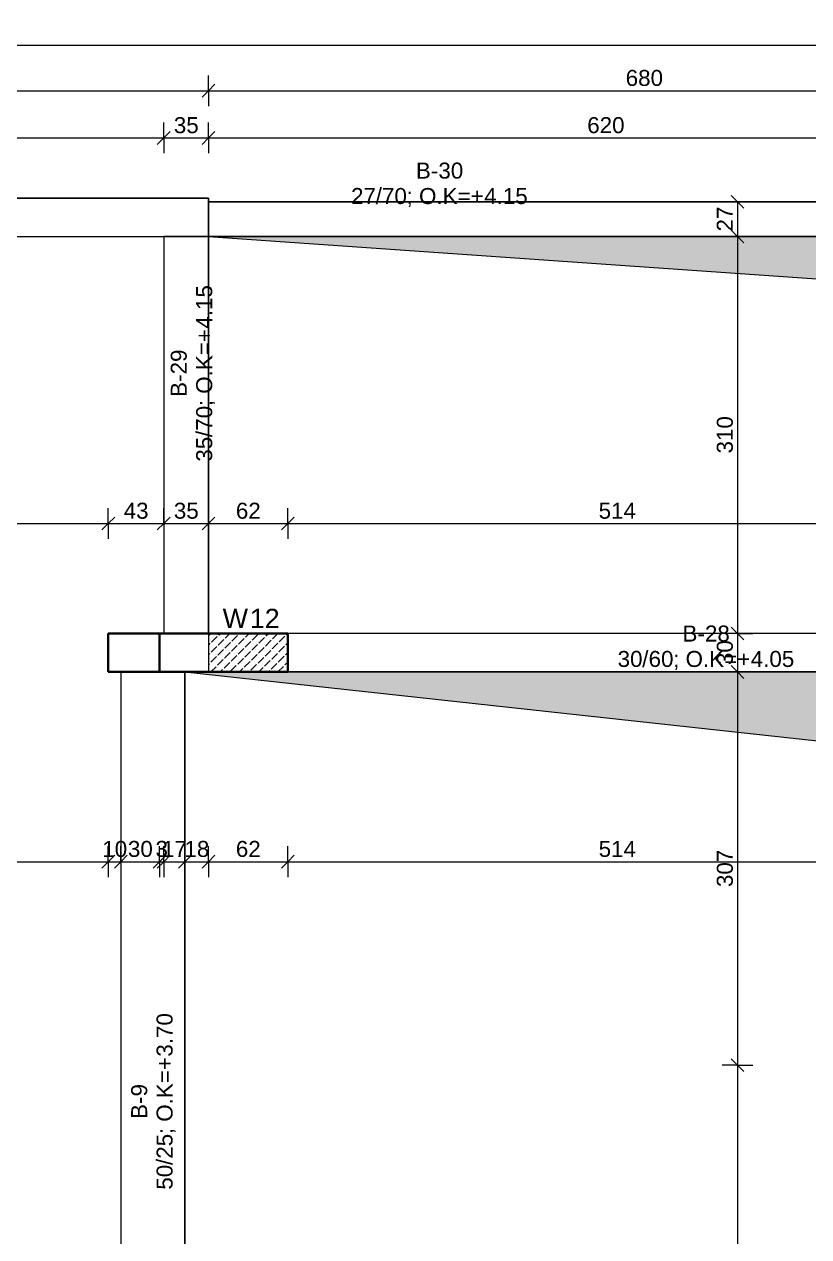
# Model space of a CAD drawing. Header units: centimetres. Extents: x 43 to 2252, y 95 to 1890.
# Drawn here: x 1049 to 1661, y 944 to 1890 of the extents above; entities that cross this region are included whole.
import ezdxf

# ---------------------------------------------------------------- set-up
doc = ezdxf.new("R2010")
doc.units = ezdxf.units.CM
doc.linetypes.add('Beton Ole', pattern=[0.3, 0.15, -0.15])
for name, color, linetype, lineweight in [('Dimensions', 130, 'Continuous', 9), ('Dimensions-50', 130, 'Continuous', 9), ('IfcAnnotation', 7, 'Continuous', 18), ('IfcBuildingElementProxy', 7, 'Continuous', 18), ('IfcSlab', 7, 'Continuous', 18), ('IfcWall', 7, 'Continuous', 25), ('Structural Framing Tags', 130, 'Continuous', 9), ('Wall Tags', 130, 'Continuous', 9)]:
    doc.layers.add(name, color=color, linetype=linetype, lineweight=lineweight)
doc.styles.add('Arial', font='arial.ttf', dxfattribs={"height": 12.5})
doc.styles.add('Arial_1', font='arial.ttf', dxfattribs={"height": 15})
doc.dimstyles.new('Deng_-_2mm_Arial_2', dxfattribs={"dimscale": 30.48, "dimtxt": 12.753242, "dimasz": 0.328084, "dimexe": 0.393701, "dimexo": 0.0625, "dimgap": 0, "dimtad": 1, "dimdec": 0, "dimzin": 0, "dimdsep": 46, "dimtxsty": 'Arial', "dimblk1": 'OBLIQUE', "dimblk2": 'OBLIQUE', "dimsah": 1, "dimcen": 0.09, "dimazin": 0, "dimtfac": 1, "dimtdec": 4, "dimtix": 1, "dimtmove": 0, "dimatfit": 3, "dimfxl": 0.393701, "dimfxlon": 1, "dimtvp": 1, "dimtolj": 1, "dimtzin": 0, "dimarcsym": 2})

# ---------------------------------------------------------------- blocks, each defined once
blk = doc.blocks.new('M_Concrete-Rectangular Beam1 - 30_70-9004082-K-31')
at = {"layer": 'IfcBuildingElementProxy'}
for p, q in [((-126.54, 15), (-126.54, -15)), ((-126.54, -15), (-126.54, 15)), ((-96.54, 15), (-126.54, 15)), ((-126.54, 15), (895.56, 15)), ((895.56, 15), (-96.54, 15)), ((895.56, 15), (895.56, 12)), ((895.56, -15), (895.56, 15)), ((895.56, 12), (895.56, -15)), ((-126.54, -15), (-96.54, -15)), ((-126.54, -15), (-52.53, -15)), ((-96.54, -15), (-52.53, -15)), ((-2.53, -15), (544.21, -15)), ((-2.53, -15), (544.21, -15)), ((579.21, -15), (860.56, -15)), ((579.21, -15), (895.56, -15)), ((860.56, -15), (895.56, -15))]:
    blk.add_line(p, q, dxfattribs=at)
at = {"layer": 'IfcBuildingElementProxy', "color": 252}
for p, q in [((-52.53, -15), (-2.53, -15)), ((-52.53, -15), (-2.53, -15)), ((544.21, -15), (579.21, -15)), ((544.21, -15), (579.21, -15))]:
    blk.add_line(p, q, dxfattribs=at)
blk = doc.blocks.new('M_Concrete-Rectangular Beam1 - 35_70-8937602-K-31')
at = {"layer": 'IfcBuildingElementProxy'}
for p, q in [((-133.85, 17.5), (-133.85, -17.5)), ((-133.85, -17.5), (-133.85, 17.5)), ((176.15, 17.5), (-133.85, 17.5)), ((-133.85, 17.5), (176.15, 17.5)), ((-133.85, -17.5), (176.15, -17.5)), ((-133.85, -17.5), (176.15, -17.5))]:
    blk.add_line(p, q, dxfattribs=at)
at = {"layer": 'IfcBuildingElementProxy', "color": 43}
for p, q in [((176.15, 17.5), (176.15, -17.5)), ((176.15, -17.5), (176.15, 17.5))]:
    blk.add_line(p, q, dxfattribs=at)
blk = doc.blocks.new('M_Concrete-Rectangular Beam1 - 27_70-8939166-K-31')
at = {"layer": 'IfcBuildingElementProxy'}
for p, q in [((-238.5, 13.5), (-238.5, -13.5)), ((-238.5, -13.5), (-238.5, 13.5)), ((381.29, 13.5), (-238.5, 13.5)), ((-238.5, 13.5), (381.29, 13.5)), ((381.29, 13.5), (381.29, -13.5)), ((381.29, -13.5), (381.29, 13.5)), ((-238.5, -13.5), (381.29, -13.5)), ((-238.5, -13.5), (381.29, -13.5))]:
    blk.add_line(p, q, dxfattribs=at)
blk = doc.blocks.new('DIMBLOCK4-K-31')
at = {"layer": 'Dimensions-50', "transparency": 16777216}
for p, q in [((294.72, 1801.6), (294.72, 1813.6)), ((1157.81, 1801.6), (1157.81, 1813.6)), ((294.72, 1801.6), (289.72, 1796.6)), ((294.72, 1801.6), (299.72, 1806.6)), ((294.72, 1801.6), (1157.81, 1801.6)), ((294.72, 1801.6), (294.72, 1789.6)), ((1157.81, 1801.6), (1152.81, 1796.6)), ((1157.81, 1801.6), (1162.81, 1806.6)), ((1157.81, 1801.6), (1157.81, 1789.6))]:
    blk.add_line(p, q, dxfattribs=at)
at = {"layer": 'Dimensions-50', "color": 0, "transparency": 16777216, "insert": (711.84, 1817.83), "char_height": 12.5, "width": 34.6103, "attachment_point": 1, "line_spacing_factor": 0.941778, "style": 'Arial'}
blk.add_mtext('863', dxfattribs=at)
blk = doc.blocks.new('_Oblique')
at = {"color": 0, "linetype": 'ByBlock', "lineweight": -2}
blk.add_line((-0.5, -0.5), (0.5, 0.5), dxfattribs=at)
blk = doc.blocks.new('DIMBLOCK5-K-31')
at = {"layer": 'Dimensions-50', "transparency": 16777216}
for p, q in [((1157.81, 1801.6), (1157.81, 1813.6)), ((1192.81, 1801.6), (1192.81, 1813.6)), ((1157.81, 1801.6), (1152.81, 1796.6)), ((1157.81, 1801.6), (1162.81, 1806.6)), ((1157.81, 1801.6), (1192.81, 1801.6)), ((1157.81, 1801.6), (1157.81, 1789.6)), ((1192.81, 1801.6), (1187.81, 1796.6)), ((1192.81, 1801.6), (1197.81, 1806.6)), ((1192.81, 1801.6), (1192.81, 1789.6))]:
    blk.add_line(p, q, dxfattribs=at)
at = {"layer": 'Dimensions-50', "color": 0, "transparency": 16777216, "insert": (1165.7, 1817.83), "char_height": 12.5, "width": 23.0736, "attachment_point": 1, "line_spacing_factor": 0.941778, "style": 'Arial'}
blk.add_mtext('35', dxfattribs=at)
blk = doc.blocks.new('DIMBLOCK6-K-31')
at = {"layer": 'Dimensions-50', "transparency": 16777216}
for p, q in [((1192.81, 1801.6), (1192.81, 1813.6)), ((1812.6, 1801.6), (1812.6, 1813.6)), ((1192.81, 1801.6), (1187.81, 1796.6)), ((1192.81, 1801.6), (1197.81, 1806.6)), ((1192.81, 1801.6), (1812.6, 1801.6)), ((1192.81, 1801.6), (1192.81, 1789.6)), ((1812.6, 1801.6), (1807.6, 1796.6)), ((1812.6, 1801.6), (1817.6, 1806.6)), ((1812.6, 1801.6), (1812.6, 1789.6))]:
    blk.add_line(p, q, dxfattribs=at)
at = {"layer": 'Dimensions-50', "color": 0, "transparency": 16777216, "insert": (1488.28, 1817.83), "char_height": 12.5, "width": 34.6103, "attachment_point": 1, "line_spacing_factor": 0.941778, "style": 'Arial'}
blk.add_mtext('620', dxfattribs=at)
blk = doc.blocks.new('DIMBLOCK8-K-31')
at = {"layer": 'Dimensions-50', "transparency": 16777216}
for p, q in [((170.7, 1838.47), (170.7, 1850.47)), ((1192.81, 1838.47), (1192.81, 1850.47)), ((170.7, 1838.47), (165.7, 1833.47)), ((170.7, 1838.47), (175.7, 1843.47)), ((170.7, 1838.47), (1192.81, 1838.47)), ((170.7, 1838.47), (170.7, 1826.47)), ((1192.81, 1838.47), (1187.81, 1833.47)), ((1192.81, 1838.47), (1197.81, 1843.47)), ((1192.81, 1838.47), (1192.81, 1826.47))]:
    blk.add_line(p, q, dxfattribs=at)
at = {"layer": 'Dimensions-50', "color": 0, "transparency": 16777216, "insert": (662.53, 1854.7), "char_height": 12.5, "width": 46.1471, "attachment_point": 1, "line_spacing_factor": 0.941778, "style": 'Arial'}
blk.add_mtext('1022', dxfattribs=at)
blk = doc.blocks.new('DIMBLOCK9-K-31')
at = {"layer": 'Dimensions-50', "transparency": 16777216}
for p, q in [((1192.81, 1838.47), (1192.81, 1850.47)), ((1872.6, 1838.47), (1872.6, 1850.47)), ((1192.81, 1838.47), (1187.81, 1833.47)), ((1192.81, 1838.47), (1197.81, 1843.47)), ((1192.81, 1838.47), (1872.6, 1838.47)), ((1192.81, 1838.47), (1192.81, 1826.47)), ((1872.6, 1838.47), (1867.6, 1833.47)), ((1872.6, 1838.47), (1877.6, 1843.47)), ((1872.6, 1838.47), (1872.6, 1826.47))]:
    blk.add_line(p, q, dxfattribs=at)
at = {"layer": 'Dimensions-50', "color": 0, "transparency": 16777216, "insert": (1518.28, 1854.7), "char_height": 12.5, "width": 34.6103, "attachment_point": 1, "line_spacing_factor": 0.941778, "style": 'Arial'}
blk.add_mtext('680', dxfattribs=at)
blk = doc.blocks.new('DIMBLOCK10-K-31')
at = {"layer": 'Dimensions-50', "transparency": 16777216}
for p, q in [((170.7, 1873.95), (170.7, 1885.95)), ((1872.6, 1873.95), (1872.6, 1885.95)), ((170.7, 1873.95), (175.7, 1878.95)), ((1872.6, 1873.95), (1877.6, 1878.95)), ((170.7, 1873.95), (165.7, 1868.95)), ((170.7, 1873.95), (1872.6, 1873.95)), ((170.7, 1873.95), (170.7, 1861.95)), ((1872.6, 1873.95), (1867.6, 1868.95)), ((1872.6, 1873.95), (1872.6, 1861.95))]:
    blk.add_line(p, q, dxfattribs=at)
at = {"layer": 'Dimensions-50', "color": 0, "transparency": 16777216, "insert": (1002.42, 1890.17), "char_height": 12.5, "width": 46.1471, "attachment_point": 1, "line_spacing_factor": 0.941778, "style": 'Arial'}
blk.add_mtext('1702', dxfattribs=at)
blk = doc.blocks.new('DIMBLOCK91-K-31')
at = {"layer": 'Dimensions-50', "transparency": 16777216}
for p, q in [((513.25, 1500.6), (513.25, 1512.6)), ((513.25, 1500.6), (518.25, 1505.6)), ((1114.57, 1500.6), (1114.57, 1512.6)), ((1114.57, 1500.6), (1119.57, 1505.6)), ((513.25, 1500.6), (508.25, 1495.6)), ((513.25, 1500.6), (1114.57, 1500.6)), ((513.25, 1500.6), (513.25, 1488.6)), ((1114.57, 1500.6), (1109.57, 1495.6)), ((1114.57, 1500.6), (1114.57, 1488.6))]:
    blk.add_line(p, q, dxfattribs=at)
at = {"layer": 'Dimensions-50', "color": 0, "transparency": 16777216, "insert": (799.49, 1516.83), "char_height": 12.5, "width": 34.6103, "attachment_point": 1, "line_spacing_factor": 0.941778, "style": 'Arial'}
blk.add_mtext('601', dxfattribs=at)
blk = doc.blocks.new('DIMBLOCK92-K-31')
at = {"layer": 'Dimensions-50', "transparency": 16777216}
for p, q in [((1114.57, 1500.6), (1114.57, 1512.6)), ((1114.57, 1500.6), (1119.57, 1505.6)), ((1157.81, 1500.6), (1157.81, 1512.6)), ((1157.81, 1500.6), (1162.81, 1505.6)), ((1114.57, 1500.6), (1109.57, 1495.6)), ((1114.57, 1500.6), (1157.81, 1500.6)), ((1114.57, 1500.6), (1114.57, 1488.6)), ((1157.81, 1500.6), (1152.81, 1495.6)), ((1157.81, 1500.6), (1157.81, 1488.6))]:
    blk.add_line(p, q, dxfattribs=at)
at = {"layer": 'Dimensions-50', "color": 0, "transparency": 16777216, "insert": (1126.57, 1516.83), "char_height": 12.5, "width": 23.0736, "attachment_point": 1, "line_spacing_factor": 0.941778, "style": 'Arial'}
blk.add_mtext('43', dxfattribs=at)
blk = doc.blocks.new('DIMBLOCK93-K-31')
at = {"layer": 'Dimensions-50', "transparency": 16777216}
for p, q in [((1157.81, 1500.6), (1157.81, 1512.6)), ((1157.81, 1500.6), (1162.81, 1505.6)), ((1192.81, 1500.6), (1192.81, 1512.6)), ((1192.81, 1500.6), (1197.81, 1505.6)), ((1157.81, 1500.6), (1152.81, 1495.6)), ((1157.81, 1500.6), (1192.81, 1500.6)), ((1157.81, 1500.6), (1157.81, 1488.6)), ((1192.81, 1500.6), (1187.81, 1495.6)), ((1192.81, 1500.6), (1192.81, 1488.6))]:
    blk.add_line(p, q, dxfattribs=at)
at = {"layer": 'Dimensions-50', "color": 0, "transparency": 16777216, "insert": (1165.7, 1516.83), "char_height": 12.5, "width": 23.0736, "attachment_point": 1, "line_spacing_factor": 0.941778, "style": 'Arial'}
blk.add_mtext('35', dxfattribs=at)
blk = doc.blocks.new('DIMBLOCK94-K-31')
at = {"layer": 'Dimensions-50', "transparency": 16777216}
for p, q in [((1192.81, 1500.6), (1192.81, 1512.6)), ((1192.81, 1500.6), (1197.81, 1505.6)), ((1254.6, 1500.6), (1254.6, 1512.6)), ((1254.6, 1500.6), (1259.6, 1505.6)), ((1192.81, 1500.6), (1187.81, 1495.6)), ((1192.81, 1500.6), (1254.6, 1500.6)), ((1192.81, 1500.6), (1192.81, 1488.6)), ((1254.6, 1500.6), (1249.6, 1495.6)), ((1254.6, 1500.6), (1254.6, 1488.6))]:
    blk.add_line(p, q, dxfattribs=at)
at = {"layer": 'Dimensions-50', "color": 0, "transparency": 16777216, "insert": (1214.09, 1516.83), "char_height": 12.5, "width": 23.0736, "attachment_point": 1, "line_spacing_factor": 0.941778, "style": 'Arial'}
blk.add_mtext('62', dxfattribs=at)
blk = doc.blocks.new('DIMBLOCK95-K-31')
at = {"layer": 'Dimensions-50', "transparency": 16777216}
for p, q in [((1254.6, 1500.6), (1254.6, 1512.6)), ((1254.6, 1500.6), (1259.6, 1505.6)), ((1768.6, 1500.6), (1768.6, 1512.6)), ((1768.6, 1500.6), (1773.6, 1505.6)), ((1254.6, 1500.6), (1249.6, 1495.6)), ((1254.6, 1500.6), (1768.6, 1500.6)), ((1254.6, 1500.6), (1254.6, 1488.6)), ((1768.6, 1500.6), (1763.6, 1495.6)), ((1768.6, 1500.6), (1768.6, 1488.6))]:
    blk.add_line(p, q, dxfattribs=at)
at = {"layer": 'Dimensions-50', "color": 0, "transparency": 16777216, "insert": (1497.18, 1516.83), "char_height": 12.5, "width": 34.6103, "attachment_point": 1, "line_spacing_factor": 0.941778, "style": 'Arial'}
blk.add_mtext('514', dxfattribs=at)
blk = doc.blocks.new('DIMBLOCK104-K-31')
at = {"layer": 'Dimensions-50', "transparency": 16777216}
for p, q in [((717.33, 1236.57), (717.33, 1248.57)), ((717.33, 1236.57), (722.33, 1241.57)), ((1114.57, 1236.57), (1114.57, 1248.57)), ((1114.57, 1236.57), (1119.57, 1241.57)), ((717.33, 1236.57), (712.33, 1231.57)), ((717.33, 1236.57), (1114.57, 1236.57)), ((717.33, 1236.57), (717.33, 1224.57)), ((1114.57, 1236.57), (1109.57, 1231.57)), ((1114.57, 1236.57), (1114.57, 1224.57))]:
    blk.add_line(p, q, dxfattribs=at)
at = {"layer": 'Dimensions-50', "color": 0, "transparency": 16777216, "insert": (901.53, 1252.8), "char_height": 12.5, "width": 34.6103, "attachment_point": 1, "line_spacing_factor": 0.941778, "style": 'Arial'}
blk.add_mtext('397', dxfattribs=at)
blk = doc.blocks.new('DIMBLOCK105-K-31')
at = {"layer": 'Dimensions-50', "transparency": 16777216}
for p, q in [((1114.57, 1236.57), (1114.57, 1248.57)), ((1114.57, 1236.57), (1119.57, 1241.57)), ((1124.35, 1236.57), (1124.35, 1248.57)), ((1124.35, 1236.57), (1129.35, 1241.57)), ((1114.57, 1236.57), (1109.57, 1231.57)), ((1114.57, 1236.57), (1124.35, 1236.57)), ((1114.57, 1236.57), (1114.57, 1224.57)), ((1124.35, 1236.57), (1119.35, 1231.57)), ((1124.35, 1236.57), (1124.35, 1224.57))]:
    blk.add_line(p, q, dxfattribs=at)
at = {"layer": 'Dimensions-50', "color": 0, "transparency": 16777216, "insert": (1109.84, 1252.8), "char_height": 12.5, "width": 23.0736, "attachment_point": 1, "line_spacing_factor": 0.941778, "style": 'Arial'}
blk.add_mtext('10', dxfattribs=at)
blk = doc.blocks.new('DIMBLOCK106-K-31')
at = {"layer": 'Dimensions-50', "transparency": 16777216}
for p, q in [((1124.35, 1236.57), (1124.35, 1248.57)), ((1124.35, 1236.57), (1129.35, 1241.57)), ((1154.6, 1236.57), (1154.6, 1248.57)), ((1154.6, 1236.57), (1159.6, 1241.57)), ((1124.35, 1236.57), (1119.35, 1231.57)), ((1124.35, 1236.57), (1154.6, 1236.57)), ((1124.35, 1236.57), (1124.35, 1224.57)), ((1154.6, 1236.57), (1149.6, 1231.57)), ((1154.6, 1236.57), (1154.6, 1224.57))]:
    blk.add_line(p, q, dxfattribs=at)
at = {"layer": 'Dimensions-50', "color": 0, "transparency": 16777216, "insert": (1129.86, 1252.8), "char_height": 12.5, "width": 23.0736, "attachment_point": 1, "line_spacing_factor": 0.941778, "style": 'Arial'}
blk.add_mtext('30', dxfattribs=at)
blk = doc.blocks.new('DIMBLOCK107-K-31')
at = {"layer": 'Dimensions-50', "transparency": 16777216}
for p, q in [((1154.6, 1236.57), (1154.6, 1248.57)), ((1154.6, 1236.57), (1159.6, 1241.57)), ((1157.81, 1236.57), (1157.81, 1248.57)), ((1157.81, 1236.57), (1162.81, 1241.57)), ((1154.6, 1236.57), (1149.6, 1231.57)), ((1157.81, 1236.57), (1152.81, 1231.57)), ((1154.6, 1236.57), (1157.81, 1236.57)), ((1154.6, 1236.57), (1154.6, 1224.57)), ((1157.81, 1236.57), (1157.81, 1224.57))]:
    blk.add_line(p, q, dxfattribs=at)
at = {"layer": 'Dimensions-50', "color": 0, "transparency": 16777216, "insert": (1151.4, 1252.8), "char_height": 12.5, "width": 11.5368, "attachment_point": 1, "line_spacing_factor": 0.941778, "style": 'Arial'}
blk.add_mtext('\\fArial|b0|i0|c177|p34|;3', dxfattribs=at)
blk = doc.blocks.new('DIMBLOCK108-K-31')
at = {"layer": 'Dimensions-50', "transparency": 16777216}
for p, q in [((1157.81, 1236.57), (1157.81, 1248.57)), ((1157.81, 1236.57), (1162.81, 1241.57)), ((1174.35, 1236.57), (1174.35, 1248.57)), ((1174.35, 1236.57), (1179.35, 1241.57)), ((1157.81, 1236.57), (1152.81, 1231.57)), ((1157.81, 1236.57), (1174.35, 1236.57)), ((1157.81, 1236.57), (1157.81, 1224.57)), ((1174.35, 1236.57), (1169.35, 1231.57)), ((1174.35, 1236.57), (1174.35, 1224.57))]:
    blk.add_line(p, q, dxfattribs=at)
at = {"layer": 'Dimensions-50', "color": 0, "transparency": 16777216, "insert": (1156.47, 1252.8), "char_height": 12.5, "width": 23.0736, "attachment_point": 1, "line_spacing_factor": 0.941778, "style": 'Arial'}
blk.add_mtext('17', dxfattribs=at)
blk = doc.blocks.new('DIMBLOCK109-K-31')
at = {"layer": 'Dimensions-50', "transparency": 16777216}
for p, q in [((1174.35, 1236.57), (1174.35, 1248.57)), ((1174.35, 1236.57), (1179.35, 1241.57)), ((1192.81, 1236.57), (1192.81, 1248.57)), ((1192.81, 1236.57), (1197.81, 1241.57)), ((1174.35, 1236.57), (1169.35, 1231.57)), ((1174.35, 1236.57), (1192.81, 1236.57)), ((1174.35, 1236.57), (1174.35, 1224.57)), ((1192.81, 1236.57), (1187.81, 1231.57)), ((1192.81, 1236.57), (1192.81, 1224.57))]:
    blk.add_line(p, q, dxfattribs=at)
at = {"layer": 'Dimensions-50', "color": 0, "transparency": 16777216, "insert": (1173.97, 1252.8), "char_height": 12.5, "width": 23.0736, "attachment_point": 1, "line_spacing_factor": 0.941778, "style": 'Arial'}
blk.add_mtext('18', dxfattribs=at)
blk = doc.blocks.new('DIMBLOCK110-K-31')
at = {"layer": 'Dimensions-50', "transparency": 16777216}
for p, q in [((1192.81, 1236.57), (1192.81, 1248.57)), ((1192.81, 1236.57), (1197.81, 1241.57)), ((1254.6, 1236.57), (1254.6, 1248.57)), ((1254.6, 1236.57), (1259.6, 1241.57)), ((1192.81, 1236.57), (1187.81, 1231.57)), ((1192.81, 1236.57), (1254.6, 1236.57)), ((1192.81, 1236.57), (1192.81, 1224.57)), ((1254.6, 1236.57), (1249.6, 1231.57)), ((1254.6, 1236.57), (1254.6, 1224.57))]:
    blk.add_line(p, q, dxfattribs=at)
at = {"layer": 'Dimensions-50', "color": 0, "transparency": 16777216, "insert": (1214.09, 1252.8), "char_height": 12.5, "width": 23.0736, "attachment_point": 1, "line_spacing_factor": 0.941778, "style": 'Arial'}
blk.add_mtext('62', dxfattribs=at)
blk = doc.blocks.new('DIMBLOCK111-K-31')
at = {"layer": 'Dimensions-50', "transparency": 16777216}
for p, q in [((1254.6, 1236.57), (1254.6, 1248.57)), ((1254.6, 1236.57), (1259.6, 1241.57)), ((1768.6, 1236.57), (1768.6, 1248.57)), ((1768.6, 1236.57), (1773.6, 1241.57)), ((1254.6, 1236.57), (1249.6, 1231.57)), ((1254.6, 1236.57), (1768.6, 1236.57)), ((1254.6, 1236.57), (1254.6, 1224.57)), ((1768.6, 1236.57), (1763.6, 1231.57)), ((1768.6, 1236.57), (1768.6, 1224.57))]:
    blk.add_line(p, q, dxfattribs=at)
at = {"layer": 'Dimensions-50', "color": 0, "transparency": 16777216, "insert": (1497.18, 1252.8), "char_height": 12.5, "width": 34.6103, "attachment_point": 1, "line_spacing_factor": 0.941778, "style": 'Arial'}
blk.add_mtext('514', dxfattribs=at)
blk = doc.blocks.new('DIMBLOCK155-K-31')
at = {"layer": 'Dimensions-50', "transparency": 16777216}
for p, q in [((1605.58, 1751.69), (1593.58, 1751.69)), ((1605.58, 1751.69), (1600.58, 1756.69)), ((1605.58, 1751.69), (1605.58, 1724.69)), ((1605.58, 1751.69), (1610.58, 1746.69)), ((1605.58, 1751.69), (1617.58, 1751.69)), ((1605.58, 1724.69), (1593.58, 1724.69)), ((1605.58, 1724.69), (1600.58, 1729.69)), ((1605.58, 1724.69), (1610.58, 1719.69)), ((1605.58, 1724.69), (1617.58, 1724.69))]:
    blk.add_line(p, q, dxfattribs=at)
at = {"layer": 'Dimensions-50', "color": 0, "transparency": 16777216, "insert": (1589.36, 1728.57), "char_height": 12.5, "width": 23.0736, "attachment_point": 1, "rotation": 90, "line_spacing_factor": 0.941778, "style": 'Arial'}
blk.add_mtext('27', dxfattribs=at)
blk = doc.blocks.new('DIMBLOCK156-K-31')
at = {"layer": 'Dimensions-50', "transparency": 16777216}
for p, q in [((1605.58, 1724.69), (1593.58, 1724.69)), ((1605.58, 1724.69), (1600.58, 1729.69)), ((1605.58, 1724.69), (1605.58, 1414.69)), ((1605.58, 1724.69), (1610.58, 1719.69)), ((1605.58, 1724.69), (1617.58, 1724.69)), ((1605.58, 1414.69), (1593.58, 1414.69)), ((1605.58, 1414.69), (1600.58, 1419.69)), ((1605.58, 1414.69), (1610.58, 1409.69)), ((1605.58, 1414.69), (1617.58, 1414.69))]:
    blk.add_line(p, q, dxfattribs=at)
at = {"layer": 'Dimensions-50', "color": 0, "transparency": 16777216, "insert": (1589.36, 1555.27), "char_height": 12.5, "width": 34.6103, "attachment_point": 1, "rotation": 90, "line_spacing_factor": 0.941778, "style": 'Arial'}
blk.add_mtext('310', dxfattribs=at)
blk = doc.blocks.new('DIMBLOCK157-K-31')
at = {"layer": 'Dimensions-50', "transparency": 16777216}
for p, q in [((1605.58, 1414.69), (1593.58, 1414.69)), ((1605.58, 1414.69), (1600.58, 1419.69)), ((1605.58, 1414.69), (1605.58, 1384.69)), ((1605.58, 1414.69), (1610.58, 1409.69)), ((1605.58, 1414.69), (1617.58, 1414.69)), ((1605.58, 1384.69), (1593.58, 1384.69)), ((1605.58, 1384.69), (1600.58, 1389.69)), ((1605.58, 1384.69), (1610.58, 1379.69)), ((1605.58, 1384.69), (1617.58, 1384.69))]:
    blk.add_line(p, q, dxfattribs=at)
at = {"layer": 'Dimensions-50', "color": 0, "transparency": 16777216, "insert": (1589.36, 1390.07), "char_height": 12.5, "width": 23.0736, "attachment_point": 1, "rotation": 90, "line_spacing_factor": 0.941778, "style": 'Arial'}
blk.add_mtext('30', dxfattribs=at)
blk = doc.blocks.new('DIMBLOCK158-K-31')
at = {"layer": 'Dimensions-50', "transparency": 16777216}
for p, q in [((1605.58, 1384.69), (1593.58, 1384.69)), ((1605.58, 1384.69), (1600.58, 1389.69)), ((1605.58, 1384.69), (1605.58, 1077.69)), ((1605.58, 1384.69), (1610.58, 1379.69)), ((1605.58, 1384.69), (1617.58, 1384.69)), ((1605.58, 1077.69), (1600.58, 1082.69)), ((1605.58, 1077.69), (1593.58, 1077.69)), ((1605.58, 1077.69), (1610.58, 1072.69)), ((1605.58, 1077.69), (1617.58, 1077.69))]:
    blk.add_line(p, q, dxfattribs=at)
at = {"layer": 'Dimensions-50', "color": 0, "transparency": 16777216, "insert": (1589.36, 1216.77), "char_height": 12.5, "width": 34.6103, "attachment_point": 1, "rotation": 90, "line_spacing_factor": 0.941778, "style": 'Arial'}
blk.add_mtext('307', dxfattribs=at)
blk = doc.blocks.new('DIMBLOCK159-K-31')
at = {"layer": 'Dimensions-50', "transparency": 16777216}
for p, q in [((1605.58, 1077.69), (1600.58, 1082.69)), ((1605.58, 1077.69), (1593.58, 1077.69)), ((1605.58, 1077.69), (1605.58, 643.69)), ((1605.58, 1077.69), (1610.58, 1072.69)), ((1605.58, 1077.69), (1617.58, 1077.69)), ((1605.58, 643.69), (1593.58, 643.69)), ((1605.58, 643.69), (1600.58, 648.69)), ((1605.58, 643.69), (1610.58, 638.69)), ((1605.58, 643.69), (1617.58, 643.69))]:
    blk.add_line(p, q, dxfattribs=at)
at = {"layer": 'Dimensions-50', "color": 0, "transparency": 16777216, "insert": (1589.36, 846.27), "char_height": 12.5, "width": 34.6103, "attachment_point": 1, "rotation": 90, "line_spacing_factor": 0.941778, "style": 'Arial'}
blk.add_mtext('434', dxfattribs=at)

msp = doc.modelspace()

# ---------------------------------------------------------------- hatches: boundary and pattern name
at = {"layer": 'IfcAnnotation'}
for points in [[(1812.6, 1414.69), (1812.6, 1724.69), (1192.81, 1724.69), (1763.48, 1684.78), (1768.6, 1656.62)], [(1842.6, 609.69), (1842.6, 1384.69), (1174.35, 1384.69), (1768.6, 1319.91), (1842.5, 610.69)]]:
    msp.add_hatch(color=254, dxfattribs=at).paths.add_polyline_path(points)
at = {"layer": 'IfcWall', "linetype": 'Beton Ole'}
h = msp.add_hatch(dxfattribs=at)
h.set_pattern_fill('FP_1', color=50, style=0, pattern_type=2)
h.set_pattern_definition([(45, (-73.237, -6758.822), (0.3422397, 7.8404), [6.271, -1.524])])
h.paths.add_polyline_path([(1254.6, 1384.69), (1254.6, 1414.69), (1192.81, 1414.69), (1192.81, 1384.69), (1218.09, 1384.69)])

# ---------------------------------------------------------------- linework, layer by layer
at = {"layer": 'IfcAnnotation'}
for p, q in [((1812.6, 1724.69), (1192.81, 1724.69)), ((1192.81, 1724.69), (1763.48, 1684.78)), ((1842.6, 1384.69), (1174.35, 1384.69)), ((1174.35, 1384.69), (1768.6, 1319.91))]:
    msp.add_line(p, q, dxfattribs=at)
at = {"layer": 'IfcBuildingElementProxy'}
for p, q in [((1254.6, 1414.69), (1254.6, 1384.69)), ((1768.6, 1414.69), (1254.6, 1414.69)), ((1768.6, 1414.69), (1254.6, 1414.69)), ((1124.35, 1384.69), (1154.6, 1384.69)), ((1124.35, 1384.69), (1124.35, 675.69)), ((1124.35, 1384.69), (1124.35, 675.69)), ((1154.6, 1384.69), (1174.35, 1384.69)), ((1174.35, 625.69), (1174.35, 1384.69)), ((1174.35, 1384.69), (1174.35, 625.69)), ((1254.6, 1384.69), (1768.6, 1384.69)), ((1768.6, 1384.69), (1254.6, 1384.69))]:
    msp.add_line(p, q, dxfattribs=at)
at = {"layer": 'IfcBuildingElementProxy', "color": 43}
for p, q in [((1254.6, 1384.69), (1254.6, 1414.69)), ((1174.35, 1384.69), (1124.35, 1384.69))]:
    msp.add_line(p, q, dxfattribs=at)
at = {"layer": 'IfcSlab'}
for p, q in [((170.7, 1754.69), (1192.81, 1754.69)), ((1192.81, 1754.69), (1192.81, 1384.69)), ((1174.35, 1384.69), (1174.35, 625.69))]:
    msp.add_line(p, q, dxfattribs=at)
at = {"layer": 'IfcWall', "color": 10, "lineweight": 35}
for p, q in [((1114.57, 1384.69), (1114.57, 1414.69)), ((1114.57, 1414.69), (1254.6, 1414.69)), ((1254.6, 1414.69), (1254.6, 1384.69)), ((1254.6, 1384.69), (1114.57, 1384.69))]:
    msp.add_line(p, q, dxfattribs=at)
at = {"layer": 'IfcWall', "color": 253, "linetype": 'Beton Ole', "lineweight": 35}
for p, q in [((1114.57, 1414.69), (1114.57, 1384.69)), ((1114.57, 1414.69), (1254.6, 1414.69)), ((1154.6, 1384.69), (1154.6, 1414.69)), ((1254.6, 1414.69), (1154.6, 1414.69)), ((1154.6, 1384.69), (1254.6, 1384.69))]:
    msp.add_line(p, q, dxfattribs=at)
at = {"layer": 'IfcWall', "color": 10, "linetype": 'Beton Ole', "lineweight": 35}
for p, q in [((1154.6, 1414.69), (1254.6, 1414.69)), ((1154.6, 1414.69), (1154.6, 1384.69)), ((1254.6, 1414.69), (1254.6, 1384.69)), ((1254.6, 1384.69), (1254.6, 1414.69)), ((1254.6, 1384.69), (1114.57, 1384.69)), ((1154.6, 1384.69), (1254.6, 1384.69))]:
    msp.add_line(p, q, dxfattribs=at)

# ---------------------------------------------------------------- block references
at = {"layer": 'IfcBuildingElementProxy'}
for name, p in [('M_Concrete-Rectangular Beam1 - 30_70-9004082-K-31', (297.25, 1739.69)), ('M_Concrete-Rectangular Beam1 - 27_70-8939166-K-31', (1431.31, 1738.19))]:
    msp.add_blockref(name, p, dxfattribs=at)
at = {"layer": 'IfcBuildingElementProxy', "rotation": 269.9999999999999}
msp.add_blockref('M_Concrete-Rectangular Beam1 - 35_70-8937602-K-31', (1175.31, 1590.84), dxfattribs=at)

# ---------------------------------------------------------------- texts
at = {"layer": 'Structural Framing Tags', "color": 7, "char_height": 12.5, "attachment_point": 1, "style": 'Arial'}
for s, insert, width in [('B-', (1354.59, 1782.35), 21.2447), ('30', (1372.12, 1782.35), 23.2489), ('27', (1303.99, 1762.51), 23.2489), ('\\fArial|b0|i0|c177|p34|;/', (1323.17, 1762.51), 6.0127), ('70', (1328.13, 1762.51), 23.2489), ('; O.K=+', (1347.32, 1762.51), 73.3544), ('4.15', (1407.84, 1762.51), 40.8861), ('B-', (1562.6, 1420.95), 21.2447), ('28', (1580.13, 1420.95), 23.2489), ('30', (1512, 1401.1), 23.2489), ('\\fArial|b0|i0|c177|p34|;/', (1531.18, 1401.1), 6.0127), ('60', (1536.14, 1401.1), 23.2489), ('; O.K=+', (1555.32, 1401.1), 73.3544), ('4.05', (1615.84, 1401.1), 40.8861)]:
    msp.add_mtext(s, dxfattribs=dict(at, insert=insert, width=width))
at = {"layer": 'Structural Framing Tags', "color": 7, "char_height": 12.5, "attachment_point": 1, "rotation": 90, "style": 'Arial'}
for s, insert, width in [('4.15', (1183.11, 1652.72), 40.8861), ('; O.K=+', (1183.11, 1592.19), 73.3544), ('29', (1163.26, 1617), 23.2489), ('B-', (1163.26, 1599.47), 21.2447), ('70', (1183.11, 1573.01), 23.2489), ('\\fArial|b0|i0|c177|p34|;/', (1183.11, 1568.05), 6.0127), ('35', (1183.11, 1548.87), 23.2489), ('3.70', (1152.23, 1084.38), 40.8861), ('; O.K=+', (1152.23, 1023.86), 73.3544), ('\\fArial|b0|i0|c177|p34|;9', (1132.39, 1053.29), 11.6245), ('B-', (1132.39, 1035.76), 21.2447), ('25', (1152.23, 1004.68), 23.2489), ('\\fArial|b0|i0|c177|p34|;/', (1152.23, 999.71), 6.0127), ('50', (1152.23, 980.53), 23.2489)]:
    msp.add_mtext(s, dxfattribs=dict(at, insert=insert, width=width))
at = {"layer": 'Wall Tags', "color": 7, "char_height": 15, "attachment_point": 1, "style": 'Arial_1'}
for s, insert, width in [('\\fArial|b0|i0|c177|p34|;W', (1203.8, 1434.02), 25.654), ('12', (1224.96, 1434.02), 28.8607)]:
    msp.add_mtext(s, dxfattribs=dict(at, insert=insert, width=width))

# ---------------------------------------------------------------- dimensions: what is measured, and where the dimension line sits
at = {"layer": 'Dimensions'}
for base, p1, p2, override, picture, middle in [((1872.6, 1873.95), (170.7, 1861.95), (1872.6, 1861.95), {"dimpost": '<>', "dimfxl": 1701.897614}, 'DIMBLOCK10-K-31', (1021.65, 1880.33)), ((1192.81, 1838.47), (170.7, 1826.47), (1192.81, 1826.47), {"dimpost": '<>', "dimfxl": 1022.105674}, 'DIMBLOCK8-K-31', (681.76, 1844.85)), ((1872.6, 1838.47), (1192.81, 1826.47), (1872.6, 1826.47), {"dimpost": '<>', "dimfxl": 679.79194}, 'DIMBLOCK9-K-31', (1532.71, 1844.85)), ((1157.81, 1801.6), (294.72, 1789.6), (1157.81, 1789.6), {"dimpost": '<>', "dimfxl": 863.091947}, 'DIMBLOCK4-K-31', (726.26, 1807.99)), ((1192.81, 1801.6), (1157.81, 1789.6), (1192.81, 1789.6), {"dimpost": '<>', "dimfxl": 35}, 'DIMBLOCK5-K-31', (1175.31, 1807.99)), ((1812.6, 1801.6), (1192.81, 1789.6), (1812.6, 1789.6), {"dimpost": '<>', "dimfxl": 619.79194}, 'DIMBLOCK6-K-31', (1502.71, 1807.98)), ((1114.57, 1500.6), (513.25, 1488.6), (1114.57, 1488.6), {"dimpost": '<>', "dimfxl": 601.315773}, 'DIMBLOCK91-K-31', (813.91, 1506.99)), ((1157.81, 1500.6), (1114.57, 1488.6), (1157.81, 1512.6), {"dimpost": '<>', "dimfxl": 49.455542}, 'DIMBLOCK92-K-31', (1136.19, 1506.99)), ((1192.81, 1500.6), (1157.81, 1512.6), (1192.81, 1512.6), {"dimpost": '<>', "dimfxl": 35}, 'DIMBLOCK93-K-31', (1175.31, 1506.99)), ((1254.6, 1500.6), (1192.81, 1512.6), (1254.6, 1488.6), {"dimpost": '<>', "dimfxl": 66.289093}, 'DIMBLOCK94-K-31', (1223.71, 1506.99)), ((1768.6, 1500.6), (1254.6, 1488.6), (1768.6, 1488.6), {"dimpost": '<>', "dimfxl": 514}, 'DIMBLOCK95-K-31', (1511.6, 1506.99)), ((1114.57, 1236.57), (717.33, 1224.57), (1114.57, 1248.57), {"dimpost": '<>', "dimfxl": 397.962772}, 'DIMBLOCK104-K-31', (915.95, 1242.96)), ((1124.35, 1236.57), (1114.57, 1248.57), (1124.35, 1248.57), {"dimpost": '<>', "dimfxl": 9.78149}, 'DIMBLOCK105-K-31', (1119.46, 1242.95)), ((1154.6, 1236.57), (1124.35, 1248.57), (1154.6, 1248.57), {"dimpost": '<>', "dimfxl": 30.253916}, 'DIMBLOCK106-K-31', (1139.48, 1242.96)), ((1157.81, 1236.57), (1154.6, 1248.57), (1157.81, 1248.57), {"dimpost": '<>', "dimfxl": 3.206364}, 'DIMBLOCK107-K-31', (1156.21, 1242.96)), ((1174.35, 1236.57), (1157.81, 1248.57), (1174.35, 1248.57), {"dimpost": '<>', "dimfxl": 16.53972}, 'DIMBLOCK108-K-31', (1166.08, 1242.85)), ((1192.81, 1236.57), (1174.35, 1248.57), (1192.81, 1248.57), {"dimpost": '<>', "dimfxl": 18.46028}, 'DIMBLOCK109-K-31', (1183.58, 1242.95)), ((1254.6, 1236.57), (1192.81, 1248.57), (1254.6, 1248.57), {"dimpost": '<>', "dimfxl": 61.79194}, 'DIMBLOCK110-K-31', (1223.71, 1242.95)), ((1768.6, 1236.57), (1254.6, 1248.57), (1768.6, 1248.57), {"dimpost": '<>', "dimfxl": 514}, 'DIMBLOCK111-K-31', (1511.6, 1242.95))]:
    dim = msp.add_linear_dim(base=base, p1=p1, p2=p2, dimstyle='Deng_-_2mm_Arial_2', override=override, dxfattribs=at)
    dim.commit()
    dim.dimension.update_dxf_attribs({"geometry": picture, "text_midpoint": middle})
for base, p1, p2, override, picture, middle in [((1605.58, 1724.69), (1617.58, 1751.69), (1617.58, 1724.69), {"dimpost": '<>', "dimfxl": 27}, 'DIMBLOCK155-K-31', (1599.31, 1738.19)), ((1605.58, 1414.69), (1617.58, 1724.69), (1617.58, 1414.69), {"dimpost": '<>', "dimfxl": 310}, 'DIMBLOCK156-K-31', (1599.2, 1569.69)), ((1605.58, 1384.69), (1617.58, 1414.69), (1617.58, 1384.69), {"dimpost": '<>', "dimfxl": 30}, 'DIMBLOCK157-K-31', (1599.2, 1399.69)), ((1605.58, 1077.69), (1617.58, 1384.69), (1617.58, 1077.69), {"dimpost": '<>', "dimfxl": 307}, 'DIMBLOCK158-K-31', (1599.2, 1231.19)), ((1605.58, 643.69), (1617.58, 1077.69), (1617.58, 643.69), {"dimpost": '<>', "dimfxl": 433.994569}, 'DIMBLOCK159-K-31', (1599.2, 860.69))]:
    dim = msp.add_linear_dim(base=base, p1=p1, p2=p2, angle=90, dimstyle='Deng_-_2mm_Arial_2', override=override, dxfattribs=at)
    dim.commit()
    dim.dimension.update_dxf_attribs({"geometry": picture, "text_midpoint": middle})

doc.saveas('drawing.dxf')
